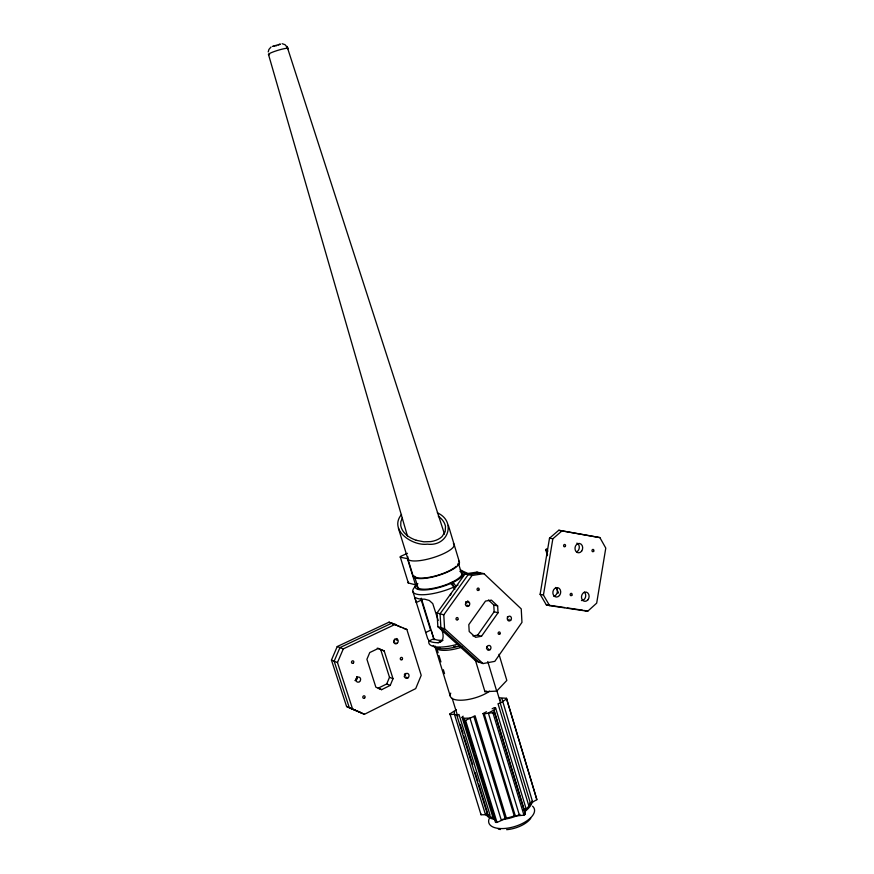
<?xml version="1.0" encoding="UTF-8"?>
<svg xmlns="http://www.w3.org/2000/svg" width="874" height="874" viewBox="0 0 874 874"><rect width="100%" height="100%" fill="white"/><g stroke="black" fill="none" stroke-linecap="round" stroke-linejoin="round"><path stroke-width="1.31" d="M280.193 44.115L272.666 46.377L274.021 46.322M540.121 594.32L549.506 538.22L558.748 530.278L599.881 537.597L605.78 548.096L596.68 603.147L587.699 611.254L549.626 605.638L546.305 604.841L540.121 594.32L543.431 595.085L549.626 605.638M543.431 595.085L552.849 538.766L562.113 530.791M268.22 51.916L268.941 49.403L271.06 46.977M390.208 685.413L393.016 678.705L384.21 650.966L378.431 648.388L369.768 652.539L366.916 659.291L375.853 687.172L381.632 689.662L390.208 685.413L386.701 683.971L378.158 688.188L381.632 689.662M386.701 683.971L389.498 677.295L380.725 649.688L377.262 648.147M331.443 660.078L337.233 646.552L389.05 622.168L406.858 629.477L421.202 675.34L415.696 688.614L364.458 714.287L346.585 706.498L331.443 660.078L337.473 662.547L352.703 709.382M337.473 662.547L343.296 648.89L395.474 624.233M402.335 518.085L400.86 521.691L400.751 525.405A28.143 18.54 0.6 0 0 416.188 540.241M486.468 711.753L483.06 713.545L514.098 815.398L515.343 816.032L523.963 815.158L525.35 814.36L524.892 811.913L526.388 809.717L495.645 708.071L494.411 707.59L492.138 708.781M472.932 635.944L477.674 635.114L494.149 611.745L493.777 604.972L488.435 599.979M481.498 636.272L498.038 612.783L497.656 605.977L491.407 600.121L485.507 601.083L468.803 624.637L469.196 631.509L475.554 637.321L481.498 636.272L477.674 635.114M483.038 663.563L444.593 628.756L443.774 614.87L472.047 575.463L483.967 573.661L521.232 608.894L521.964 622.364L494.815 661.356L483.038 663.563L476.079 661.225L437.852 626.691L437.044 612.914L465.132 573.879L476.975 572.109L483.967 573.661M464.094 720.449L495.503 822.401L497 822.423L505.216 818.763L506.21 817.529L475.052 715.751L465.591 720.394L464.094 720.449L463.996 718.297L462.084 717.303L463.144 716.199M495.645 708.071L494.039 710.038L488.348 713.02L484.272 714.025L483.06 713.545M506.472 698.282L506.581 698.938L500.245 703.111L498.005 703.723L528.519 804.79L530.726 804.2L532.648 802.037L536.833 799.688L536.691 798.912L506.472 698.282L499.469 697.813L500.245 700.413M475.248 659.706L484.95 691.684L496.694 691.115L506.822 680.431L498.999 654.298M401.537 514.458C388.395 530.19 412.681 546.228 427.375 544.163C448.471 546.785 456.545 521.155 437.317 512.83M280.095 44.235L278.478 45.022M449.935 713.861L481.039 814.743L485.518 814.754L487.867 815.759L490.063 815.169L458.981 714.473L456.763 715.085L454.458 714.331L449.968 714.539L449.935 713.861L456.414 709.677M522.925 810.362L525.132 809.095M519.364 815.081L488.348 713.02L492.958 712.867L494.378 712.124L494.039 710.038L524.892 811.913M429.221 640.915L429.167 640.871A28.722 9.33 -17 0 0 438.038 642.718L442.954 640.325A23.347 7.593 -17 0 1 433.766 638.708L429.221 640.915L427.659 638.599L412.856 591.436M425.594 632.547L430.587 630.143L421.312 600.143L416.275 602.492M407.437 553.329L401.221 556.104A2.338 0.612 -17.3 0 0 400.347 557.23L408.333 582.98L415.532 584.848L417.914 583.756M400.347 557.23L407.787 558.715L413.173 576.141A24.166 6.719 -17 0 0 440.441 574.775A24.166 6.719 -17 0 0 458.61 560.911M276.676 45.645L275.769 45.907M480.121 572.809L468.246 574.589L440.07 613.788L440.878 627.619L479.214 662.274M438.038 642.718C445.139 642.379 443.664 631.651 440.518 628.078M546.305 604.841L564.637 607.539M567.259 607.922L582.98 610.238M599.881 537.597L558.748 530.278M549.506 538.22L552.849 538.766M465.132 573.879L472.047 575.463M584.291 610.434L587.699 611.254M450.252 583.002L453.999 586.989L454.764 589.48M493.777 604.972L497.656 605.977M494.149 611.745L498.038 612.783M437.044 612.914L443.774 614.87M282.149 43.7L285.011 44.683L288.059 48.343M437.852 626.691L444.593 628.756M416.177 540.263L423.879 541.814L430.806 541.596A18.66 12.356 0.5 0 0 442.058 536.581L445.183 531.687L445.5 526.443A28.263 18.704 0.1 0 0 438.289 516.163M403.285 628.308L406.858 629.477M380.725 649.688L384.21 650.966M337.233 646.552L343.296 648.89M389.498 677.295L393.016 678.705M547.004 548.73A3.485 0.994 -15.5 0 0 545.9 550.281L547.965 551.112M346.585 706.498L364.458 714.287M361.049 712.681L349.338 707.798L334.152 661.192L339.953 647.601L391.934 623.096L401.013 627.27M389.05 622.168L393.573 624.244M476.975 572.109L478.93 573.945M287.022 46.398L444.505 534.145M465.591 720.394L497 822.423M474.025 750.864L463.996 718.297L469.95 718.078L501.239 819.965M475.631 756.076L484.447 784.732M485.256 787.332L488.861 799.054M489.669 801.655L495.285 819.899L493.318 818.632L462.084 717.303M418.449 589.098L414.429 576.097A22.986 6.391 -17 0 0 432.936 576.556A22.986 6.391 -17 0 0 456.195 566.319M421.257 598.198L434.105 639.801M436.519 647.601L438.125 652.802M438.923 655.402L440.933 661.902M443.347 669.702L444.549 673.603M452.186 698.315L457.801 716.516M460.216 724.317L463.023 733.417M463.832 736.017L472.659 764.619M475.074 772.419L477.881 781.52M478.69 784.12L487.517 812.733M456.763 715.085L487.867 815.759M398.413 528.289L407.721 558.399M435.012 646.749L450.23 695.966M407.492 558.847L415.532 584.848M485.518 814.754L454.458 714.331L454.294 711.622M416.133 602.011L415.117 598.209L415.86 597.772A28.918 8.445 -17 0 0 424.611 599.171L429.298 600.482L432.761 603.617L438.169 620.431M474.003 716.855L505.216 818.763M484.272 714.025L515.343 816.032M494.378 712.124L525.35 814.36M456.162 586.683L453.169 582.313L452.219 582.084L454.087 588.278M492.958 712.867L523.963 815.158M532.648 802.037L501.873 698.512M448.34 525.318L459.407 562.058M458.391 563.107L461.942 574.874M497 691.192L500.551 702.947M487.768 661.52L496.694 691.115M500.245 703.111L530.726 804.2M506.581 698.938L536.833 799.688M268.471 54.352L407.492 536.221M545.9 550.281L547.441 555.646M556.629 587.634L558.158 592.933M480.962 813.956L481.039 814.743M357.029 676.924A2.6 2.261 -68.1 0 1 355.27 680.66M394.589 639.309A2.546 2.207 -71.9 0 1 393.693 642.04M405.361 673.439A2.546 2.174 -70.5 0 1 404.159 676.651M465.722 601.694A2.469 2.098 -76.4 0 1 465.427 604.447M507.433 616.673A2.425 2.021 -76.7 0 1 507.39 618.126M487.091 646.29A2.447 2.054 -74.7 0 1 486.447 648.257M455.769 646.323A23.325 7.713 -17 0 1 453.519 646.836M440.321 647.732A23.325 7.713 -17 0 1 439.065 647.503M460.565 571.356A23.532 6.741 -17 0 1 441.938 586.115A23.532 6.741 -17 0 1 417.269 584.848M457.408 644.28A28.7 9.428 -17 0 1 429.025 640.773M460.216 645.744A25.193 8.336 -17 0 1 433.253 645.449M433.537 637.583A7.243 0.666 74.6 0 1 431.395 630.875M422.164 601.017A7.254 0.677 74.5 0 1 421.956 600.176M460.248 570.034A25.422 7.276 -17 0 1 442.987 586.367A25.422 7.276 -17 0 1 416.09 584.28M457.998 585.034A28.94 8.358 -17 0 1 423.027 594.735A28.94 8.358 -17 0 1 415.849 586.006M459.921 571.476A28.94 8.358 -17 0 1 467.83 573.857M408.333 582.98A2.327 0.655 -17.4 0 1 408.551 582.16M453.366 543.497A24.232 6.413 -17 0 1 432.106 557.962A24.232 6.413 -17 0 1 408.038 556.946M489.626 691.214A23.718 8.773 -17 0 1 462.28 700.183A23.718 8.773 -17 0 1 450.733 693.126M462.204 647.011A23.904 7.942 -17 0 1 434.99 645.919M486.228 690.995A23.718 8.74 -17 0 1 484.95 691.684M530.19 802.747A22.134 10.182 -17.1 0 1 525.329 809.816M515.463 815.464A22.134 10.182 -17.1 0 1 504.593 818.348M494.87 818.283A22.134 10.182 -17.1 0 1 487.921 814.033M458.14 563.796A22.986 6.391 -17 0 1 457.725 564.593M531.895 801.24A23.838 10.958 -17.1 0 1 525.11 811.214M520.03 814.306A23.838 10.958 -17.1 0 1 501.927 819.495M493.777 819.178A23.838 10.958 -17.1 0 1 485.977 813.53M532.55 806.21A23.806 11.111 -17.1 0 1 514.043 826.738A23.806 11.111 -17.1 0 1 489.123 818.774M530.758 818.283A20.397 9.559 -17.1 0 1 506.636 829.677M500.431 829.513A20.397 9.559 -17.1 0 1 498.333 829.055M269.596 54.636A10.291 1.202 -16.9 0 1 277.124 50.561A10.291 1.202 -16.9 0 1 287.907 48.889M576.884 543.125A4.676 3.835 -81.4 0 1 579.287 547.506A4.676 3.835 -81.4 0 1 576.501 551.931M555.58 587.448A4.72 3.878 -79 0 1 557.241 592.375A4.72 3.878 -79 0 1 553.755 596.199M584.291 592.113A4.665 3.791 -79.3 0 1 585.416 597.379A4.665 3.791 -79.3 0 1 581.472 600.569M547.19 555.46A3.485 1.016 -15.5 0 1 547.583 554.64M558.049 592.867A3.463 1.103 -15.3 0 1 558.016 592.091M467.776 600.853A4.938 4.195 -76.4 0 1 468.06 602.787M467.47 605.158A4.938 4.195 -76.4 0 1 467.251 605.551M509.16 619.207A4.851 4.053 -76.7 0 1 508.766 620.016M488.588 648.748A4.894 4.097 -74.7 0 1 488.369 649.153M450.503 595.15A3.616 1.082 -16.9 0 1 451.355 593.817M396.763 638.501A5.091 4.414 -71.9 0 1 396.84 640.424M395.944 642.849A5.091 4.414 -71.9 0 1 395.649 643.264M406.749 677.153A5.08 4.359 -70.5 0 1 406.454 677.569M356.745 676.76A5.168 4.501 -68 0 1 355.139 680.529M404.618 674.094A5.058 4.337 -70.4 0 1 404.312 675.089M359.607 681.6A2.611 2.261 -68.2 0 0 359.334 677.219A2.611 2.261 -68.2 0 0 356.002 680.048A2.611 2.261 -68.2 0 0 359.607 681.6M397.2 643.308A2.556 2.218 -72 0 0 396.938 638.981A2.556 2.218 -72 0 0 393.704 641.724A2.556 2.218 -72 0 0 397.2 643.308M408.06 677.809A2.556 2.185 -70.6 0 0 407.808 673.515A2.556 2.185 -70.6 0 0 404.596 676.279A2.556 2.185 -70.6 0 0 408.06 677.809M353.304 663.082A1.311 1.136 -68.8 0 0 353.162 660.886A1.311 1.136 -68.8 0 0 351.49 662.284A1.311 1.136 -68.8 0 0 353.304 663.082M402.029 659.63A1.278 1.103 -71.2 0 0 401.898 657.466A1.278 1.103 -71.2 0 0 400.281 658.843A1.278 1.103 -71.2 0 0 402.029 659.63M364.589 698.053A1.3 1.125 -67.6 0 0 364.458 695.868A1.3 1.125 -67.6 0 0 362.797 697.288A1.3 1.125 -67.6 0 0 364.589 698.053M468.999 605.737A2.48 2.109 -76.5 0 0 468.333 601.607A2.48 2.109 -76.5 0 0 465.525 604.6A2.48 2.109 -76.5 0 0 468.999 605.737M510.711 620.278A2.436 2.032 -76.7 0 0 510.077 616.236A2.436 2.032 -76.7 0 0 507.357 619.185A2.436 2.032 -76.7 0 0 510.711 620.278M490.216 649.579A2.458 2.054 -74.8 0 0 489.571 645.515A2.458 2.054 -74.8 0 0 486.818 648.519A2.458 2.054 -74.8 0 0 490.216 649.579M478.788 590.169A1.235 1.049 -77.5 0 0 478.46 588.104A1.235 1.049 -77.5 0 0 477.062 589.589A1.235 1.049 -77.5 0 0 478.788 590.169M499.83 634.021A1.224 1.027 -75.8 0 0 499.513 631.989A1.224 1.027 -75.8 0 0 498.147 633.486A1.224 1.027 -75.8 0 0 499.83 634.021M457.757 619.655A1.245 1.06 -75.3 0 0 457.419 617.59A1.245 1.06 -75.3 0 0 456.01 619.098A1.245 1.06 -75.3 0 0 457.757 619.655M581.723 551.002A4.698 3.835 -81.5 0 0 579.615 543.486A4.698 3.835 -81.5 0 0 575.179 549.855A4.698 3.835 -81.5 0 0 581.723 551.002M559.48 595.5A4.741 3.889 -79 0 0 557.918 587.71A4.741 3.889 -79 0 0 552.958 593.741A4.741 3.889 -79 0 0 559.48 595.5M587.918 599.826A4.687 3.802 -79.3 0 0 586.399 592.146A4.687 3.802 -79.3 0 0 581.571 598.1A4.687 3.802 -79.3 0 0 587.918 599.826M565.303 546.359A1.18 0.972 -81.4 0 0 564.768 544.469A1.18 0.972 -81.4 0 0 563.643 546.064A1.18 0.972 -81.4 0 0 565.303 546.359M571.804 595.303A1.18 0.961 -79.2 0 0 571.41 593.37A1.18 0.961 -79.2 0 0 570.187 594.877A1.18 0.961 -79.2 0 0 571.804 595.303M593.654 551.286A1.169 0.95 -81.5 0 0 593.129 549.418A1.169 0.95 -81.5 0 0 592.037 551.002A1.169 0.95 -81.5 0 0 593.654 551.286"/></g></svg>
